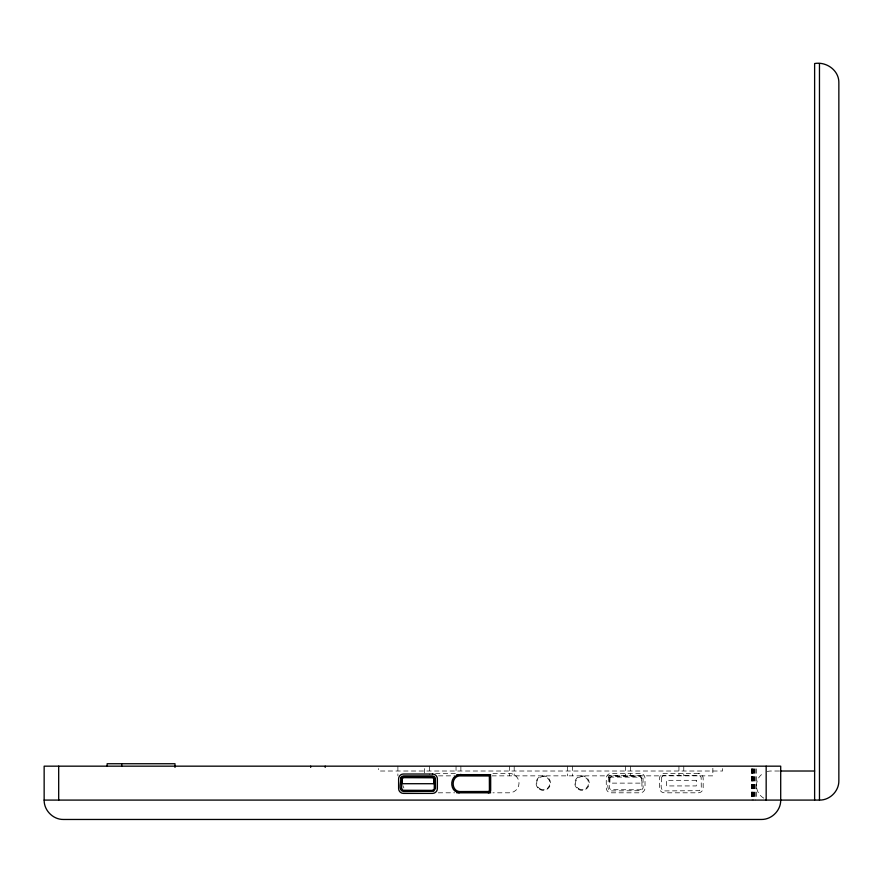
<?xml version="1.0" encoding="UTF-8"?>
<svg xmlns="http://www.w3.org/2000/svg" width="883" height="883" viewBox="0 0 883 883"><rect width="100%" height="100%" fill="white"/><g stroke="black" fill="none" stroke-linecap="round" stroke-linejoin="round"><path stroke-width="0.66" stroke-dasharray="4.42 3.31" d="M779.192 771.014L771.014 771.014A14.536 14.536 0 0 0 767.25 771.51M435.529 773.431L456.036 773.431M492.935 773.431L509.336 773.431A9.691 9.691 0 0 1 519.027 783.122A9.691 9.691 0 0 1 509.336 792.813L492.935 792.813M438.454 775.859L454.701 775.859M491.842 775.859L712.857 775.859L712.857 766.168M438.266 792.813L454.668 792.813M756.477 768.872L756.477 797.371M755.219 768.872L755.219 800.086M754.623 768.872L754.623 797.371M754.049 768.872L754.049 797.371M753.519 768.872L753.519 800.086M753.044 768.872L753.044 800.086M752.625 768.872L752.625 800.086M752.272 768.872L752.272 797.371M751.996 768.872L751.996 800.086M751.797 768.872L751.797 797.371M751.632 768.872L751.632 797.371M722.548 768.585L722.548 771.014L378.509 771.014L378.509 768.585M683.784 766.168L683.784 775.859M678.939 766.168L678.939 775.859M630.484 766.168L630.484 775.859M625.639 766.168L625.639 775.859M572.339 766.168L572.339 775.859M567.493 766.168L567.493 775.859M514.182 766.168L514.182 775.859M509.336 766.168L509.336 775.859M460.882 766.168L460.882 774.645M456.036 766.168L456.036 772.217M429.381 766.168L429.381 774.645M424.535 768.585L424.535 774.645M397.891 766.168L397.891 775.859M763.74 798.133A14.536 14.536 0 0 1 763.74 772.956M403.906 787.967A9.691 9.691 0 0 1 402.935 785.627M608.277 777.459C609.16 781.036 605.197 790.142 611.224 790.925L641.301 790.693L643.133 787.846L643.001 777.459L641.974 775.936L640.054 775.329L611.224 775.329L609.303 775.936L608.277 777.459M609.38 777.713L609.281 787.768L610.539 789.689L639.976 789.799L641.897 788.53L641.996 778.475L640.738 776.554L611.301 776.455L609.38 777.713M609.987 777.857L609.899 783.122L641.367 783.122L641.367 778.519L640.594 777.172L611.345 777.084L609.987 777.857M661.577 777.459C662.471 781.036 658.508 790.142 664.524 790.925L699.457 790.693L701.279 787.846L701.157 777.459L700.12 775.936L698.199 775.329L664.524 775.329L662.603 775.936L661.577 777.459M640.175 773.431L611.102 773.431A4.845 4.845 0 0 0 606.257 778.276L606.257 787.967A4.845 4.845 0 0 0 611.102 792.813L640.175 792.813A4.845 4.845 0 0 0 645.02 787.967L645.02 778.276A4.845 4.845 0 0 0 640.175 773.431M698.321 773.431L664.402 773.431A4.845 4.845 0 0 0 659.557 778.276L659.557 787.967A4.845 4.845 0 0 0 664.402 792.813L698.321 792.813A4.845 4.845 0 0 0 703.166 787.967L703.166 778.276A4.845 4.845 0 0 0 698.321 773.431M696.29 780.307L666.433 780.307L666.433 785.936L696.29 785.936L696.29 780.307M539.623 789.424A7.274 7.274 0 0 0 550.528 783.122A7.274 7.274 0 0 0 539.623 776.83A7.274 7.274 0 0 0 539.623 789.424M539.932 788.894A6.656 6.656 0 0 0 549.921 783.122A6.656 6.656 0 0 0 539.932 777.36A6.656 6.656 0 0 0 539.932 788.894M578.74 788.806A6.567 6.567 0 0 0 588.597 783.122A6.567 6.567 0 0 0 578.74 777.437A6.567 6.567 0 0 0 578.74 788.806M578.387 789.424A7.274 7.274 0 0 0 589.292 783.122A7.274 7.274 0 0 0 578.387 776.83A7.274 7.274 0 0 0 578.387 789.424"/><path stroke-width="1.32" d="M459.182 774.645L455.043 776.356L453.476 777.923A10.651 10.651 0 0 0 453.476 789.534L455.12 791.179L459.182 792.813M44.15 800.086C43.929 810.439 53.168 819.689 63.532 819.468L761.323 819.468C771.676 819.689 780.914 810.439 780.704 800.086L780.704 766.168L44.15 766.168L44.15 800.086L819.468 800.086C829.832 800.307 839.071 791.058 838.85 780.704L838.85 82.914C839.203 70.441 826.444 61.402 814.623 63.532L814.623 800.086M780.263 771.014L814.623 771.014M456.754 774.645L490.672 774.645M456.754 792.813L490.672 792.813M819.468 63.532L819.468 800.086M766.168 766.168L766.168 800.086M325.198 766.168L325.198 767.371M310.661 766.168L310.661 767.371M174.989 767.371L174.989 763.74L107.141 763.74L107.141 766.168M121.677 763.74L121.677 766.168M58.686 766.168L58.686 800.086M488.255 774.645A2.428 2.428 0 0 1 490.672 777.062L490.672 790.395A2.428 2.428 0 0 1 488.255 792.813M400.628 778.044C401.511 781.621 397.549 790.726 403.575 791.51L433.652 791.278L435.485 788.431L435.352 778.044L434.326 776.521L432.405 775.914L403.575 775.914L401.655 776.521L400.628 778.044M401.732 778.298L401.633 788.353L402.891 790.274L432.328 790.373L434.248 789.115L434.348 779.06L433.089 777.139L403.652 777.04L401.732 778.298M489.414 790.307L489.359 790.693A1.148 1.148 0 0 1 488.553 791.499L459.425 791.554C451.081 790.693 451.07 776.764 459.425 775.914L488.553 775.958A1.148 1.148 0 0 1 489.359 776.775L489.414 790.307M402.35 778.409L402.262 783.707L433.719 783.707L433.719 779.104L432.979 777.768L403.697 777.669L402.35 778.409M432.527 774.016L403.454 774.016A4.845 4.845 0 0 0 398.608 778.861L398.608 788.552A4.845 4.845 0 0 0 403.454 793.398L432.527 793.398A4.845 4.845 0 0 0 437.372 788.552L437.372 778.861A4.845 4.845 0 0 0 432.527 774.016"/></g></svg>
